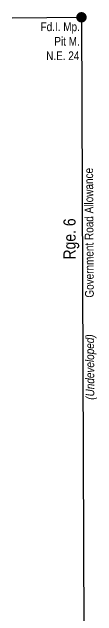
# Model space of a CAD drawing. Extents: x 506429 to 517084, y 6049655 to 6059669.
# Drawn here: x 515271 to 515369, y 6054736 to 6055429 of the extents above; entities that cross this region are included whole.
import ezdxf
from ezdxf.enums import TextEntityAlignment as Align

# ---------------------------------------------------------------- set-up
doc = ezdxf.new("R2010")
doc.units = 0
doc.header["$LTSCALE"] = 5
for name, color, linetype in [('D-TXT', 6, 'Continuous'), ('L-MON', 1, 'Continuous'), ('L-ROAD-T', 7, 'Continuous'), ('L-SEC', 7, 'Continuous')]:
    doc.layers.add(name, color=color, linetype=linetype)
doc.layers.add('T-TEXT', color=48, linetype='Continuous', lineweight=18)
doc.styles.add('80L', font='ARIALN.TTF', dxfattribs={"height": 10})
doc.styles.add('80LS', font='ARIALNI.TTF', dxfattribs={"height": 10})

# ---------------------------------------------------------------- blocks, each defined once
blk = doc.blocks.new('fdia')
at = {"color": 255, "const_width": 1}
blk.add_lwpolyline([(-0.5, 0, 1), (0.5, 0, 1)], format="xyb", close=True, dxfattribs=at)
blk = doc.blocks.new('Fdiaa')
blk.add_blockref('fdia', (0, 0))
blk = doc.blocks.new('fdib')
at = {"color": 1, "const_width": 1.6}
blk.add_lwpolyline([(-0.4, 0, 1), (0.4, 0, 1)], format="xyb", close=True, dxfattribs=at)
at = {"color": 1}
blk.add_circle((0, 0), 0.8, dxfattribs=at)
blk = doc.blocks.new('Fdibb')
blk.add_blockref('fdib', (0, 0))
blk = doc.blocks.new('fdicc')
for name in ['Fdibb', 'Fdiaa']:
    blk.add_blockref(name, (0, 0))
blk = doc.blocks.new('FDI')
blk.add_blockref('fdicc', (0, 0))

msp = doc.modelspace()

# ---------------------------------------------------------------- linework, layer by layer
at = {"layer": 'L-SEC'}
for p, q in [((515270.79, 6055422.994), (515350.729, 6055423.479)), ((515350.729, 6055423.479), (515353.726, 6054619.145))]:
    msp.add_line(p, q, dxfattribs=at)

# ---------------------------------------------------------------- block references
at = {"layer": 'L-MON', "xscale": 4.997525550000026, "yscale": 4.997525550000026, "zscale": 4.997525550000026}
msp.add_blockref('FDI', (515350.729, 6055423.479), dxfattribs=at)

# ---------------------------------------------------------------- texts
at = {"layer": 'D-TXT', "color": 3, "insert": (515329.994, 6055145.442), "char_height": 13.9861, "attachment_point": 1, "rotation": 90, "style": '80L'}
msp.add_mtext_dynamic_manual_height_columns('Rge. 6', width=73.75526, gutter_width=47.5, heights=[0], dxfattribs=at)
at = {"layer": 'L-MON', "insert": (515265.698, 6055417.591), "char_height": 9.9901, "attachment_point": 1, "style": '80L'}
msp.add_mtext_dynamic_manual_height_columns('\\pi37.971;Fd.I. Mp.\\P\\pi53.801;Pit M.\\P\\pi44.445;N.E. 24', width=81.19531, gutter_width=50, heights=[0], dxfattribs=at)
at = {"layer": 'L-ROAD-T', "style": '80L'}
msp.add_text('Government Road Allowance', height=9.99505, rotation=90.327208, dxfattribs=at).set_placement((515359.484, 6055176.087), align=Align.MIDDLE_CENTER)
at = {"layer": 'T-TEXT', "style": '80LS'}
msp.add_text('(Undeveloped)', height=9.99505, rotation=90.327208, dxfattribs=at).set_placement((515360.364, 6055021.978), align=Align.MIDDLE_CENTER)

doc.saveas('drawing.dxf')
